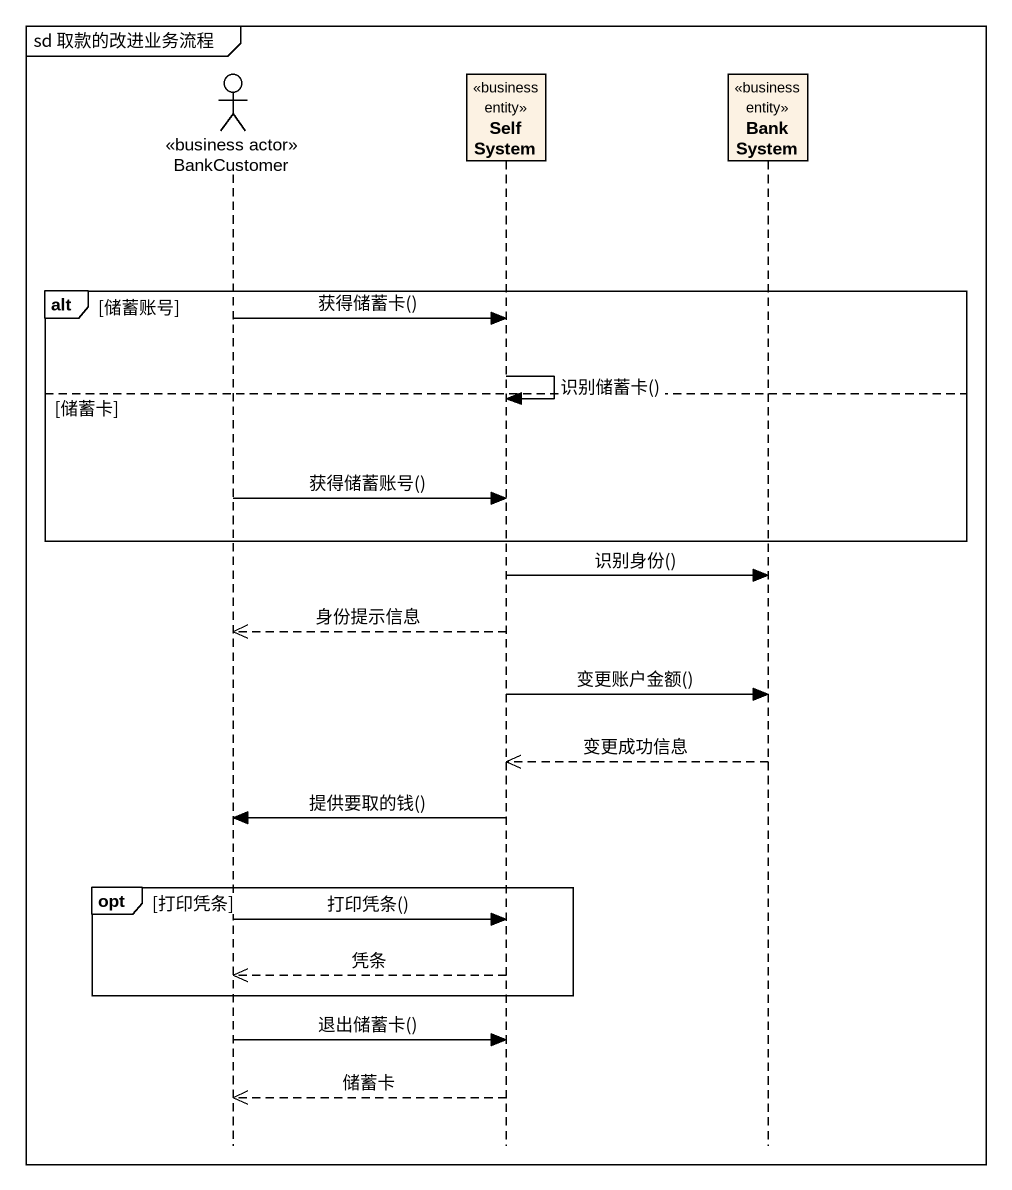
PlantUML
@startuml
mainframe sd 取款的改进业务流程
hide footbox
actor BankCustomer <<business actor>>
participant SelfSystem <<business entity>>
participant BankSystem <<business entity>>

alt 储蓄账号
  BankCustomer -> SelfSystem : 获得储蓄卡()
  SelfSystem -> SelfSystem : 识别储蓄卡()
else 储蓄卡
  BankCustomer -> SelfSystem : 获得储蓄账号()
end
SelfSystem -> BankSystem : 识别身份()
SelfSystem -->> BankCustomer : 身份提示信息
SelfSystem -> BankSystem : 变更账户金额()
BankSystem -->> SelfSystem : 变更成功信息
SelfSystem -> BankCustomer : 提供要取的钱()
opt 打印凭条
  BankCustomer -> SelfSystem : 打印凭条()
  SelfSystem -->> BankCustomer : 凭条
end
BankCustomer -> SelfSystem : 退出储蓄卡()
SelfSystem -->> BankCustomer : 储蓄卡
@enduml
